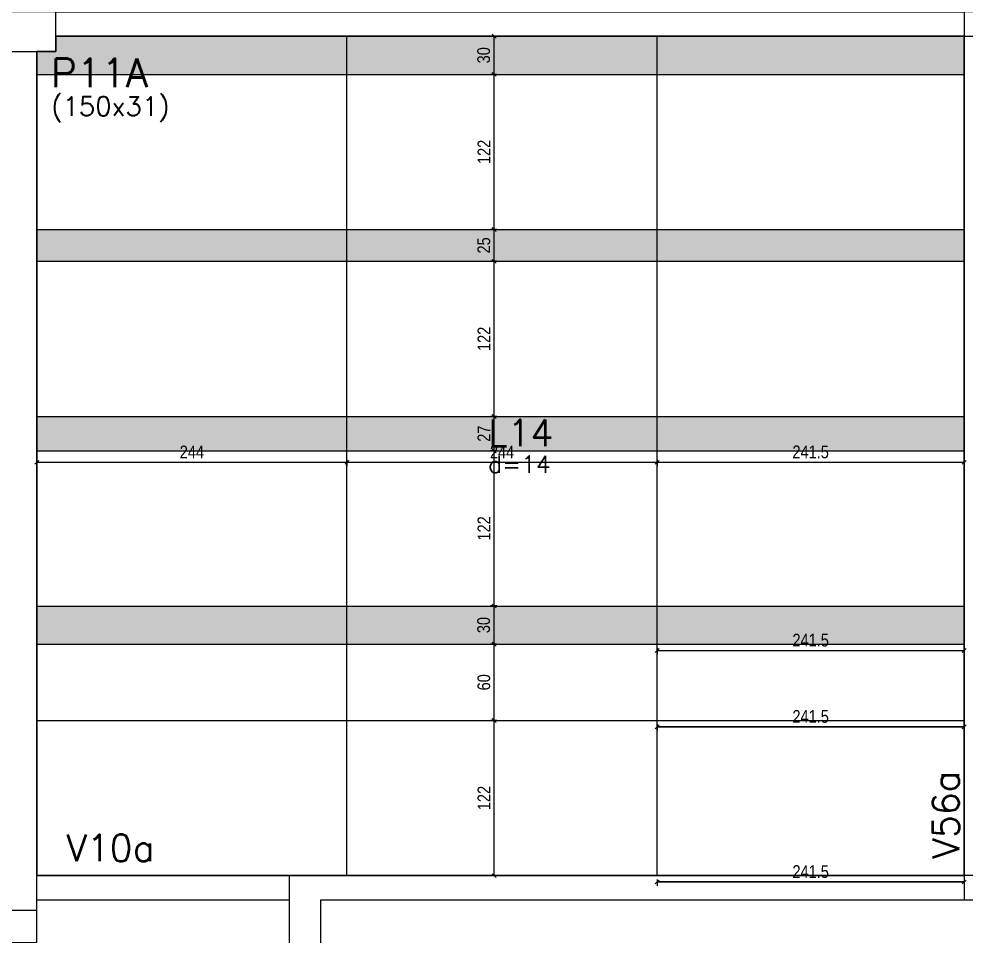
# Model space of a CAD drawing. Extents: x -40810 to 33675, y -2018 to 21213.
# Drawn here: x 21304 to 22049, y 2543 to 3264 of the extents above; entities that cross this region are included whole.
import ezdxf

# ---------------------------------------------------------------- set-up
doc = ezdxf.new("R2010")
doc.units = 0
doc.linetypes.add('DASHED', pattern=[0.75, 0.5, -0.25])
doc.layers.get('0').update_dxf_attribs({"color": 1, "lineweight": 9})
for name, color, linetype in [('1', 5, 'Continuous'), ('10', 7, 'Continuous'), ('12', 3, 'Continuous'), ('13', 7, 'Continuous'), ('3', 2, 'Continuous'), ('8', 5, 'Continuous'), ('9', 3, 'Continuous'), ('COTA', 241, 'Continuous'), ('PEDIREITO', 1, 'DASHED'), ('STEPHANIE', 6, 'Continuous')]:
    doc.layers.add(name, color=color, linetype=linetype)
doc.layers.add('CONCRETO', color=251, linetype='Continuous', lineweight=25)
doc.layers.add('REAPROVEITAMENTO', color=251, linetype='Continuous', lineweight=9)
doc.styles.add('COTA TECNICA', font='techl___.ttf', dxfattribs={"height": 10})
doc.styles.get("Standard").update_dxf_attribs({"font": 'romans.shx', "width": 0.8})
doc.dimstyles.new('PAINEL-NOVA', dxfattribs={"dimtxt": 10, "dimasz": 3, "dimexe": 3, "dimexo": 3, "dimgap": 3, "dimtad": 1, "dimdec": 1, "dimzin": 12, "dimdsep": 46, "dimtxsty": 'COTA TECNICA', "dimblk1": 'OBLIQUE', "dimblk2": 'OBLIQUE', "dimsah": 1, "dimcen": 0.9, "dimclrd": 4, "dimclre": 4, "dimclrt": 240, "dimadec": 1, "dimazin": 3, "dimtfac": 1, "dimtdec": 1, "dimtix": 1, "dimtmove": 0, "dimatfit": 3, "dimfxl": 1, "dimtolj": 1, "dimtzin": 12, "dimarcsym": 0})

# ---------------------------------------------------------------- blocks, each defined once
blk = doc.blocks.new('_Oblique')
at = {"color": 0, "linetype": 'ByBlock', "lineweight": -2}
blk.add_line((-0.5, -0.5), (0.5, 0.5), dxfattribs=at)
blk = doc.blocks.new('*D3648')
at = {"layer": 'COTA', "color": 4, "linetype": 'Continuous', "lineweight": -2, "ltscale": 30, "transparency": 16777216}
for p, q in [((21318.33, 2917.35), (21318.33, 2912.35)), ((21318.33, 2915.35), (21562.33, 2915.35)), ((21562.33, 2917.35), (21562.33, 2912.35))]:
    blk.add_line(p, q, dxfattribs=at)
at = {"layer": 'Defpoints', "color": 0, "linetype": 'Continuous', "ltscale": 30, "transparency": 16777216}
for p in [(21318.33, 2920.35), (21562.33, 2920.35), (21562.33, 2915.35)]:
    blk.add_point(p, dxfattribs=at)
at = {"layer": 'COTA', "color": 4, "linetype": 'Continuous', "lineweight": -2, "ltscale": 30, "transparency": 16777216, "xscale": 3, "yscale": 3, "zscale": 3, "rotation": 180}
blk.add_blockref('_Oblique', (21318.33, 2915.35), dxfattribs=at)
at = {"layer": 'COTA', "color": 4, "linetype": 'Continuous', "lineweight": -2, "ltscale": 30, "transparency": 16777216, "xscale": 3, "yscale": 3, "zscale": 3}
blk.add_blockref('_Oblique', (21562.33, 2915.35), dxfattribs=at)
at = {"layer": 'COTA', "color": 240, "linetype": 'Continuous', "ltscale": 30, "transparency": 16777216, "insert": (21440.33, 2923.42), "char_height": 10, "attachment_point": 5, "style": 'COTA TECNICA'}
blk.add_mtext('\\A1;244', dxfattribs=at)
blk = doc.blocks.new('*D3649')
at = {"layer": 'COTA', "color": 4, "linetype": 'Continuous', "lineweight": -2, "ltscale": 30, "transparency": 16777216}
for p, q in [((21562.33, 2917.35), (21562.33, 2912.35)), ((21562.33, 2915.35), (21806.33, 2915.35)), ((21806.33, 2917.35), (21806.33, 2912.35))]:
    blk.add_line(p, q, dxfattribs=at)
at = {"layer": 'Defpoints', "color": 0, "linetype": 'Continuous', "ltscale": 30, "transparency": 16777216}
for p in [(21562.33, 2920.35), (21806.33, 2920.35), (21806.33, 2915.35)]:
    blk.add_point(p, dxfattribs=at)
at = {"layer": 'COTA', "color": 4, "linetype": 'Continuous', "lineweight": -2, "ltscale": 30, "transparency": 16777216, "xscale": 3, "yscale": 3, "zscale": 3, "rotation": 180}
blk.add_blockref('_Oblique', (21562.33, 2915.35), dxfattribs=at)
at = {"layer": 'COTA', "color": 4, "linetype": 'Continuous', "lineweight": -2, "ltscale": 30, "transparency": 16777216, "xscale": 3, "yscale": 3, "zscale": 3}
blk.add_blockref('_Oblique', (21806.33, 2915.35), dxfattribs=at)
at = {"layer": 'COTA', "color": 240, "linetype": 'Continuous', "ltscale": 30, "transparency": 16777216, "insert": (21684.33, 2923.42), "char_height": 10, "attachment_point": 5, "style": 'COTA TECNICA'}
blk.add_mtext('\\A1;244', dxfattribs=at)
blk = doc.blocks.new('*D3650')
at = {"layer": 'COTA', "color": 4, "linetype": 'Continuous', "lineweight": -2, "ltscale": 30, "transparency": 16777216}
for p, q in [((21806.33, 2917.35), (21806.33, 2912.35)), ((21806.33, 2915.35), (22047.83, 2915.35)), ((22047.83, 2917.35), (22047.83, 2912.35))]:
    blk.add_line(p, q, dxfattribs=at)
at = {"layer": 'Defpoints', "color": 0, "linetype": 'Continuous', "ltscale": 30, "transparency": 16777216}
for p in [(21806.33, 2920.35), (22047.83, 2920.35), (22047.83, 2915.35)]:
    blk.add_point(p, dxfattribs=at)
at = {"layer": 'COTA', "color": 4, "linetype": 'Continuous', "lineweight": -2, "ltscale": 30, "transparency": 16777216, "xscale": 3, "yscale": 3, "zscale": 3, "rotation": 180}
blk.add_blockref('_Oblique', (21806.33, 2915.35), dxfattribs=at)
at = {"layer": 'COTA', "color": 4, "linetype": 'Continuous', "lineweight": -2, "ltscale": 30, "transparency": 16777216, "xscale": 3, "yscale": 3, "zscale": 3}
blk.add_blockref('_Oblique', (22047.83, 2915.35), dxfattribs=at)
at = {"layer": 'COTA', "color": 240, "linetype": 'Continuous', "ltscale": 30, "transparency": 16777216, "insert": (21927.08, 2923.46), "char_height": 10, "attachment_point": 5, "style": 'COTA TECNICA'}
blk.add_mtext('\\A1;241.5', dxfattribs=at)
blk = doc.blocks.new('*D3651')
at = {"layer": 'COTA', "color": 4, "linetype": 'Continuous', "lineweight": -2, "ltscale": 30, "transparency": 16777216}
for p, q in [((21680.13, 2712.35), (21675.13, 2712.35)), ((21678.13, 2590.35), (21678.13, 2712.35)), ((21680.13, 2590.35), (21675.13, 2590.35))]:
    blk.add_line(p, q, dxfattribs=at)
at = {"layer": 'Defpoints', "color": 0, "linetype": 'Continuous', "ltscale": 30, "transparency": 16777216}
for p in [(21678.13, 2712.35), (21683.13, 2712.35), (21683.13, 2590.35)]:
    blk.add_point(p, dxfattribs=at)
at = {"layer": 'COTA', "color": 4, "linetype": 'Continuous', "lineweight": -2, "ltscale": 30, "transparency": 16777216, "xscale": 3, "yscale": 3, "zscale": 3}
for p, rotation in [((21678.13, 2712.35), 90), ((21678.13, 2590.35), 270)]:
    blk.add_blockref('_Oblique', p, dxfattribs=dict(at, rotation=rotation))
at = {"layer": 'COTA', "color": 240, "linetype": 'Continuous', "ltscale": 30, "transparency": 16777216, "insert": (21670.08, 2651.35), "char_height": 10, "attachment_point": 5, "rotation": 90, "style": 'COTA TECNICA'}
blk.add_mtext('\\A1;122', dxfattribs=at)
blk = doc.blocks.new('*D3652')
at = {"layer": 'COTA', "color": 4, "linetype": 'Continuous', "lineweight": -2, "ltscale": 30, "transparency": 16777216}
for p, q in [((21680.13, 2772.35), (21675.13, 2772.35)), ((21678.13, 2712.35), (21678.13, 2772.35)), ((21680.13, 2712.35), (21675.13, 2712.35))]:
    blk.add_line(p, q, dxfattribs=at)
at = {"layer": 'Defpoints', "color": 0, "linetype": 'Continuous', "ltscale": 30, "transparency": 16777216}
for p in [(21678.13, 2772.35), (21683.13, 2772.35), (21683.13, 2712.35)]:
    blk.add_point(p, dxfattribs=at)
at = {"layer": 'COTA', "color": 4, "linetype": 'Continuous', "lineweight": -2, "ltscale": 30, "transparency": 16777216, "xscale": 3, "yscale": 3, "zscale": 3}
for p, rotation in [((21678.13, 2772.35), 90), ((21678.13, 2712.35), 270)]:
    blk.add_blockref('_Oblique', p, dxfattribs=dict(at, rotation=rotation))
at = {"layer": 'COTA', "color": 240, "linetype": 'Continuous', "ltscale": 30, "transparency": 16777216, "insert": (21670.03, 2742.35), "char_height": 10, "attachment_point": 5, "rotation": 90, "style": 'COTA TECNICA'}
blk.add_mtext('\\A1;60', dxfattribs=at)
blk = doc.blocks.new('*D3653')
at = {"layer": 'COTA', "color": 4, "linetype": 'Continuous', "lineweight": -2, "ltscale": 30, "transparency": 16777216}
for p, q in [((21680.13, 2802.35), (21675.13, 2802.35)), ((21678.13, 2772.35), (21678.13, 2802.35)), ((21680.13, 2772.35), (21675.13, 2772.35))]:
    blk.add_line(p, q, dxfattribs=at)
at = {"layer": 'Defpoints', "color": 0, "linetype": 'Continuous', "ltscale": 30, "transparency": 16777216}
for p in [(21678.13, 2802.35), (21683.13, 2802.35), (21683.13, 2772.35)]:
    blk.add_point(p, dxfattribs=at)
at = {"layer": 'COTA', "color": 4, "linetype": 'Continuous', "lineweight": -2, "ltscale": 30, "transparency": 16777216, "xscale": 3, "yscale": 3, "zscale": 3}
for p, rotation in [((21678.13, 2802.35), 90), ((21678.13, 2772.35), 270)]:
    blk.add_blockref('_Oblique', p, dxfattribs=dict(at, rotation=rotation))
at = {"layer": 'COTA', "color": 240, "linetype": 'Continuous', "ltscale": 30, "transparency": 16777216, "insert": (21669.91, 2787.35), "char_height": 10, "attachment_point": 5, "rotation": 90, "style": 'COTA TECNICA'}
blk.add_mtext('\\A1;30', dxfattribs=at)
blk = doc.blocks.new('*D3654')
at = {"layer": 'COTA', "color": 4, "linetype": 'Continuous', "lineweight": -2, "ltscale": 30, "transparency": 16777216}
for p, q in [((21680.13, 2924.35), (21675.13, 2924.35)), ((21678.13, 2802.35), (21678.13, 2924.35)), ((21680.13, 2802.35), (21675.13, 2802.35))]:
    blk.add_line(p, q, dxfattribs=at)
at = {"layer": 'Defpoints', "color": 0, "linetype": 'Continuous', "ltscale": 30, "transparency": 16777216}
for p in [(21678.13, 2924.35), (21683.13, 2924.35), (21683.13, 2802.35)]:
    blk.add_point(p, dxfattribs=at)
at = {"layer": 'COTA', "color": 4, "linetype": 'Continuous', "lineweight": -2, "ltscale": 30, "transparency": 16777216, "xscale": 3, "yscale": 3, "zscale": 3}
for p, rotation in [((21678.13, 2924.35), 90), ((21678.13, 2802.35), 270)]:
    blk.add_blockref('_Oblique', p, dxfattribs=dict(at, rotation=rotation))
at = {"layer": 'COTA', "color": 240, "linetype": 'Continuous', "ltscale": 30, "transparency": 16777216, "insert": (21670.08, 2863.35), "char_height": 10, "attachment_point": 5, "rotation": 90, "style": 'COTA TECNICA'}
blk.add_mtext('\\A1;122', dxfattribs=at)
blk = doc.blocks.new('*D3655')
at = {"layer": 'COTA', "color": 4, "linetype": 'Continuous', "lineweight": -2, "ltscale": 30, "transparency": 16777216}
for p, q in [((21680.13, 2951.35), (21675.13, 2951.35)), ((21678.13, 2924.35), (21678.13, 2951.35)), ((21680.13, 2924.35), (21675.13, 2924.35))]:
    blk.add_line(p, q, dxfattribs=at)
at = {"layer": 'Defpoints', "color": 0, "linetype": 'Continuous', "ltscale": 30, "transparency": 16777216}
for p in [(21678.13, 2951.35), (21683.13, 2951.35), (21683.13, 2924.35)]:
    blk.add_point(p, dxfattribs=at)
at = {"layer": 'COTA', "color": 4, "linetype": 'Continuous', "lineweight": -2, "ltscale": 30, "transparency": 16777216, "xscale": 3, "yscale": 3, "zscale": 3}
for p, rotation in [((21678.13, 2951.35), 90), ((21678.13, 2924.35), 270)]:
    blk.add_blockref('_Oblique', p, dxfattribs=dict(at, rotation=rotation))
at = {"layer": 'COTA', "color": 240, "linetype": 'Continuous', "ltscale": 30, "transparency": 16777216, "insert": (21670.06, 2937.85), "char_height": 10, "attachment_point": 5, "rotation": 90, "style": 'COTA TECNICA'}
blk.add_mtext('\\A1;27', dxfattribs=at)
blk = doc.blocks.new('*D3656')
at = {"layer": 'COTA', "color": 4, "linetype": 'Continuous', "lineweight": -2, "ltscale": 30, "transparency": 16777216}
for p, q in [((21680.13, 3073.35), (21675.13, 3073.35)), ((21678.13, 2951.35), (21678.13, 3073.35)), ((21680.13, 2951.35), (21675.13, 2951.35))]:
    blk.add_line(p, q, dxfattribs=at)
at = {"layer": 'Defpoints', "color": 0, "linetype": 'Continuous', "ltscale": 30, "transparency": 16777216}
for p in [(21678.13, 3073.35), (21683.13, 3073.35), (21683.13, 2951.35)]:
    blk.add_point(p, dxfattribs=at)
at = {"layer": 'COTA', "color": 4, "linetype": 'Continuous', "lineweight": -2, "ltscale": 30, "transparency": 16777216, "xscale": 3, "yscale": 3, "zscale": 3}
for p, rotation in [((21678.13, 3073.35), 90), ((21678.13, 2951.35), 270)]:
    blk.add_blockref('_Oblique', p, dxfattribs=dict(at, rotation=rotation))
at = {"layer": 'COTA', "color": 240, "linetype": 'Continuous', "ltscale": 30, "transparency": 16777216, "insert": (21670.08, 3012.35), "char_height": 10, "attachment_point": 5, "rotation": 90, "style": 'COTA TECNICA'}
blk.add_mtext('\\A1;122', dxfattribs=at)
blk = doc.blocks.new('*D3657')
at = {"layer": 'COTA', "color": 4, "linetype": 'Continuous', "lineweight": -2, "ltscale": 30, "transparency": 16777216}
for p, q in [((21680.13, 3098.35), (21675.13, 3098.35)), ((21678.13, 3073.35), (21678.13, 3098.35)), ((21680.13, 3073.35), (21675.13, 3073.35))]:
    blk.add_line(p, q, dxfattribs=at)
at = {"layer": 'Defpoints', "color": 0, "linetype": 'Continuous', "ltscale": 30, "transparency": 16777216}
for p in [(21678.13, 3098.35), (21683.13, 3098.35), (21683.13, 3073.35)]:
    blk.add_point(p, dxfattribs=at)
at = {"layer": 'COTA', "color": 4, "linetype": 'Continuous', "lineweight": -2, "ltscale": 30, "transparency": 16777216, "xscale": 3, "yscale": 3, "zscale": 3}
for p, rotation in [((21678.13, 3098.35), 90), ((21678.13, 3073.35), 270)]:
    blk.add_blockref('_Oblique', p, dxfattribs=dict(at, rotation=rotation))
at = {"layer": 'COTA', "color": 240, "linetype": 'Continuous', "ltscale": 30, "transparency": 16777216, "insert": (21670.02, 3085.85), "char_height": 10, "attachment_point": 5, "rotation": 90, "style": 'COTA TECNICA'}
blk.add_mtext('\\A1;25', dxfattribs=at)
blk = doc.blocks.new('*D3658')
at = {"layer": 'COTA', "color": 4, "linetype": 'Continuous', "lineweight": -2, "ltscale": 30, "transparency": 16777216}
for p, q in [((21680.13, 3220.35), (21675.13, 3220.35)), ((21678.13, 3098.35), (21678.13, 3220.35)), ((21680.13, 3098.35), (21675.13, 3098.35))]:
    blk.add_line(p, q, dxfattribs=at)
at = {"layer": 'Defpoints', "color": 0, "linetype": 'Continuous', "ltscale": 30, "transparency": 16777216}
for p in [(21678.13, 3220.35), (21683.13, 3220.35), (21683.13, 3098.35)]:
    blk.add_point(p, dxfattribs=at)
at = {"layer": 'COTA', "color": 4, "linetype": 'Continuous', "lineweight": -2, "ltscale": 30, "transparency": 16777216, "xscale": 3, "yscale": 3, "zscale": 3}
for p, rotation in [((21678.13, 3220.35), 90), ((21678.13, 3098.35), 270)]:
    blk.add_blockref('_Oblique', p, dxfattribs=dict(at, rotation=rotation))
at = {"layer": 'COTA', "color": 240, "linetype": 'Continuous', "ltscale": 30, "transparency": 16777216, "insert": (21670.08, 3159.35), "char_height": 10, "attachment_point": 5, "rotation": 90, "style": 'COTA TECNICA'}
blk.add_mtext('\\A1;122', dxfattribs=at)
blk = doc.blocks.new('*D3659')
at = {"layer": 'COTA', "color": 4, "linetype": 'Continuous', "lineweight": -2, "ltscale": 30, "transparency": 16777216}
for p, q in [((21680.13, 3250.35), (21675.13, 3250.35)), ((21678.13, 3220.35), (21678.13, 3250.35)), ((21680.13, 3220.35), (21675.13, 3220.35))]:
    blk.add_line(p, q, dxfattribs=at)
at = {"layer": 'Defpoints', "color": 0, "linetype": 'Continuous', "ltscale": 30, "transparency": 16777216}
for p in [(21678.13, 3250.35), (21683.13, 3250.35), (21683.13, 3220.35)]:
    blk.add_point(p, dxfattribs=at)
at = {"layer": 'COTA', "color": 4, "linetype": 'Continuous', "lineweight": -2, "ltscale": 30, "transparency": 16777216, "xscale": 3, "yscale": 3, "zscale": 3}
for p, rotation in [((21678.13, 3250.35), 90), ((21678.13, 3220.35), 270)]:
    blk.add_blockref('_Oblique', p, dxfattribs=dict(at, rotation=rotation))
at = {"layer": 'COTA', "color": 240, "linetype": 'Continuous', "ltscale": 30, "transparency": 16777216, "insert": (21669.91, 3235.35), "char_height": 10, "attachment_point": 5, "rotation": 90, "style": 'COTA TECNICA'}
blk.add_mtext('\\A1;30', dxfattribs=at)
blk = doc.blocks.new('*D3660')
at = {"layer": 'COTA', "color": 4, "linetype": 'Continuous', "lineweight": -2, "ltscale": 30, "transparency": 16777216}
for p, q in [((21806.33, 2709.35), (21806.33, 2704.35)), ((21806.33, 2707.35), (22047.83, 2707.35)), ((22047.83, 2709.35), (22047.83, 2704.35))]:
    blk.add_line(p, q, dxfattribs=at)
at = {"layer": 'Defpoints', "color": 0, "linetype": 'Continuous', "ltscale": 30, "transparency": 16777216}
for p in [(21806.33, 2712.35), (22047.83, 2712.35), (22047.83, 2707.35)]:
    blk.add_point(p, dxfattribs=at)
at = {"layer": 'COTA', "color": 4, "linetype": 'Continuous', "lineweight": -2, "ltscale": 30, "transparency": 16777216, "xscale": 3, "yscale": 3, "zscale": 3, "rotation": 180}
blk.add_blockref('_Oblique', (21806.33, 2707.35), dxfattribs=at)
at = {"layer": 'COTA', "color": 4, "linetype": 'Continuous', "lineweight": -2, "ltscale": 30, "transparency": 16777216, "xscale": 3, "yscale": 3, "zscale": 3}
blk.add_blockref('_Oblique', (22047.83, 2707.35), dxfattribs=at)
at = {"layer": 'COTA', "color": 240, "linetype": 'Continuous', "ltscale": 30, "transparency": 16777216, "insert": (21927.08, 2715.46), "char_height": 10, "attachment_point": 5, "style": 'COTA TECNICA'}
blk.add_mtext('\\A1;241.5', dxfattribs=at)
blk = doc.blocks.new('*D3661')
at = {"layer": 'COTA', "color": 4, "linetype": 'Continuous', "lineweight": -2, "ltscale": 30, "transparency": 16777216}
for p, q in [((21806.33, 2587.35), (21806.33, 2582.35)), ((22047.83, 2587.35), (22047.83, 2582.35)), ((22047.83, 2585.35), (21806.33, 2585.35))]:
    blk.add_line(p, q, dxfattribs=at)
at = {"layer": 'Defpoints', "color": 0, "linetype": 'Continuous', "ltscale": 30, "transparency": 16777216}
for p in [(21806.33, 2590.35), (22047.83, 2590.35), (21806.33, 2585.35)]:
    blk.add_point(p, dxfattribs=at)
at = {"layer": 'COTA', "color": 4, "linetype": 'Continuous', "lineweight": -2, "ltscale": 30, "transparency": 16777216, "xscale": 3, "yscale": 3, "zscale": 3, "rotation": 180}
blk.add_blockref('_Oblique', (21806.33, 2585.35), dxfattribs=at)
at = {"layer": 'COTA', "color": 4, "linetype": 'Continuous', "lineweight": -2, "ltscale": 30, "transparency": 16777216, "xscale": 3, "yscale": 3, "zscale": 3}
blk.add_blockref('_Oblique', (22047.83, 2585.35), dxfattribs=at)
at = {"layer": 'COTA', "color": 240, "linetype": 'Continuous', "ltscale": 30, "transparency": 16777216, "insert": (21927.08, 2593.46), "char_height": 10, "attachment_point": 5, "style": 'COTA TECNICA'}
blk.add_mtext('\\A1;241.5', dxfattribs=at)
blk = doc.blocks.new('*D3662')
at = {"layer": 'COTA', "color": 4, "linetype": 'Continuous', "lineweight": -2, "ltscale": 30, "transparency": 16777216}
for p, q in [((21806.33, 2587.35), (21806.33, 2582.35)), ((22047.83, 2587.35), (22047.83, 2582.35)), ((21806.33, 2585.35), (22047.83, 2585.35))]:
    blk.add_line(p, q, dxfattribs=at)
at = {"layer": 'Defpoints', "color": 0, "linetype": 'Continuous', "ltscale": 30, "transparency": 16777216}
for p in [(21806.33, 2590.35), (22047.83, 2590.35), (22047.83, 2585.35)]:
    blk.add_point(p, dxfattribs=at)
at = {"layer": 'COTA', "color": 4, "linetype": 'Continuous', "lineweight": -2, "ltscale": 30, "transparency": 16777216, "xscale": 3, "yscale": 3, "zscale": 3, "rotation": 180}
blk.add_blockref('_Oblique', (21806.33, 2585.35), dxfattribs=at)
at = {"layer": 'COTA', "color": 4, "linetype": 'Continuous', "lineweight": -2, "ltscale": 30, "transparency": 16777216, "xscale": 3, "yscale": 3, "zscale": 3}
blk.add_blockref('_Oblique', (22047.83, 2585.35), dxfattribs=at)
at = {"layer": 'COTA', "color": 240, "linetype": 'Continuous', "ltscale": 30, "transparency": 16777216, "insert": (21927.08, 2593.46), "char_height": 10, "attachment_point": 5, "style": 'COTA TECNICA'}
blk.add_mtext('\\A1;241.5', dxfattribs=at)
blk = doc.blocks.new('*D3663')
at = {"layer": 'COTA', "color": 4, "linetype": 'Continuous', "lineweight": -2, "ltscale": 30, "transparency": 16777216}
for p, q in [((21806.33, 2709.35), (21806.33, 2704.35)), ((22047.83, 2707.35), (21806.33, 2707.35)), ((22047.83, 2709.35), (22047.83, 2704.35))]:
    blk.add_line(p, q, dxfattribs=at)
at = {"layer": 'Defpoints', "color": 0, "linetype": 'Continuous', "ltscale": 30, "transparency": 16777216}
for p in [(21806.33, 2712.35), (22047.83, 2712.35), (21806.33, 2707.35)]:
    blk.add_point(p, dxfattribs=at)
at = {"layer": 'COTA', "color": 4, "linetype": 'Continuous', "lineweight": -2, "ltscale": 30, "transparency": 16777216, "xscale": 3, "yscale": 3, "zscale": 3, "rotation": 180}
blk.add_blockref('_Oblique', (21806.33, 2707.35), dxfattribs=at)
at = {"layer": 'COTA', "color": 4, "linetype": 'Continuous', "lineweight": -2, "ltscale": 30, "transparency": 16777216, "xscale": 3, "yscale": 3, "zscale": 3}
blk.add_blockref('_Oblique', (22047.83, 2707.35), dxfattribs=at)
at = {"layer": 'COTA', "color": 240, "linetype": 'Continuous', "ltscale": 30, "transparency": 16777216, "insert": (21927.08, 2715.46), "char_height": 10, "attachment_point": 5, "style": 'COTA TECNICA'}
blk.add_mtext('\\A1;241.5', dxfattribs=at)
blk = doc.blocks.new('*D3664')
at = {"layer": 'COTA', "color": 4, "linetype": 'Continuous', "lineweight": -2, "ltscale": 30, "transparency": 16777216}
for p, q in [((21806.33, 2709.35), (21806.33, 2704.35)), ((21806.33, 2707.35), (22047.83, 2707.35)), ((22047.83, 2709.35), (22047.83, 2704.35))]:
    blk.add_line(p, q, dxfattribs=at)
at = {"layer": 'Defpoints', "color": 0, "linetype": 'Continuous', "ltscale": 30, "transparency": 16777216}
for p in [(21806.33, 2712.35), (22047.83, 2712.35), (22047.83, 2707.35)]:
    blk.add_point(p, dxfattribs=at)
at = {"layer": 'COTA', "color": 4, "linetype": 'Continuous', "lineweight": -2, "ltscale": 30, "transparency": 16777216, "xscale": 3, "yscale": 3, "zscale": 3, "rotation": 180}
blk.add_blockref('_Oblique', (21806.33, 2707.35), dxfattribs=at)
at = {"layer": 'COTA', "color": 4, "linetype": 'Continuous', "lineweight": -2, "ltscale": 30, "transparency": 16777216, "xscale": 3, "yscale": 3, "zscale": 3}
blk.add_blockref('_Oblique', (22047.83, 2707.35), dxfattribs=at)
at = {"layer": 'COTA', "color": 240, "linetype": 'Continuous', "ltscale": 30, "transparency": 16777216, "insert": (21927.08, 2715.46), "char_height": 10, "attachment_point": 5, "style": 'COTA TECNICA'}
blk.add_mtext('\\A1;241.5', dxfattribs=at)
blk = doc.blocks.new('*D3665')
at = {"layer": 'COTA', "color": 4, "linetype": 'Continuous', "lineweight": -2, "ltscale": 30, "transparency": 16777216}
for p, q in [((21806.33, 2769.35), (21806.33, 2764.35)), ((21806.33, 2767.35), (22047.83, 2767.35)), ((22047.83, 2769.35), (22047.83, 2764.35))]:
    blk.add_line(p, q, dxfattribs=at)
at = {"layer": 'Defpoints', "color": 0, "linetype": 'Continuous', "ltscale": 30, "transparency": 16777216}
for p in [(21806.33, 2772.35), (22047.83, 2772.35), (22047.83, 2767.35)]:
    blk.add_point(p, dxfattribs=at)
at = {"layer": 'COTA', "color": 4, "linetype": 'Continuous', "lineweight": -2, "ltscale": 30, "transparency": 16777216, "xscale": 3, "yscale": 3, "zscale": 3, "rotation": 180}
blk.add_blockref('_Oblique', (21806.33, 2767.35), dxfattribs=at)
at = {"layer": 'COTA', "color": 4, "linetype": 'Continuous', "lineweight": -2, "ltscale": 30, "transparency": 16777216, "xscale": 3, "yscale": 3, "zscale": 3}
blk.add_blockref('_Oblique', (22047.83, 2767.35), dxfattribs=at)
at = {"layer": 'COTA', "color": 240, "linetype": 'Continuous', "ltscale": 30, "transparency": 16777216, "insert": (21927.08, 2775.46), "char_height": 10, "attachment_point": 5, "style": 'COTA TECNICA'}
blk.add_mtext('\\A1;241.5', dxfattribs=at)

msp = doc.modelspace()

# ---------------------------------------------------------------- hatches: boundary and pattern name
at = {"layer": 'REAPROVEITAMENTO', "linetype": 'Continuous', "ltscale": 30, "true_color": 0x636466}
h = msp.add_hatch(color=251, dxfattribs=at)
h.dxf.hatch_style = 1
h.paths.add_polyline_path([(22047.82, 3220.347), (22047.82, 3250.408), (21333.32, 3250.408), (21333.32, 3238.408), (21318.32, 3238.408), (21318.32, 3220.347)])
h.paths.add_polyline_path([(21328.231, 3204.658), (21418.766, 3204.658), (21418.766, 3238.408), (21328.231, 3238.408)], flags=9)
h = msp.add_hatch(color=251, dxfattribs=at)
h.dxf.hatch_style = 1
h.paths.add_polyline_path([(22047.82, 3220.347), (22047.82, 3250.408), (21333.32, 3250.408), (21333.32, 3238.408), (21318.32, 3238.408), (21318.32, 3220.347)])
h.paths.add_polyline_path([(21328.231, 3204.658), (21418.766, 3204.658), (21418.766, 3238.408), (21328.231, 3238.408)], flags=9)
h = msp.add_hatch(color=251, dxfattribs=at)
h.dxf.hatch_style = 1
h.paths.add_polyline_path([(22047.82, 3220.347), (22047.82, 3250.408), (21333.32, 3250.408), (21333.32, 3238.408), (21318.32, 3238.408), (21318.32, 3220.347)])
h.paths.add_polyline_path([(21328.231, 3204.658), (21418.766, 3204.658), (21418.766, 3238.408), (21328.231, 3238.408)], flags=9)
h = msp.add_hatch(color=251, dxfattribs=at)
h.dxf.hatch_style = 1
h.paths.add_polyline_path([(21562.334, 3098.347), (21318.32, 3098.347), (21318.32, 3073.347), (21562.334, 3073.347)])
h = msp.add_hatch(color=251, dxfattribs=at)
h.dxf.hatch_style = 1
h.paths.add_polyline_path([(21806.334, 3098.347), (21562.334, 3098.347), (21562.334, 3073.347), (21806.334, 3073.347)])
h = msp.add_hatch(color=251, dxfattribs=at)
h.dxf.hatch_style = 1
h.paths.add_polyline_path([(22047.82, 3098.347), (21806.334, 3098.347), (21806.334, 3073.347), (22047.82, 3073.347)])
h = msp.add_hatch(color=251, dxfattribs=at)
h.dxf.hatch_style = 1
h.paths.add_polyline_path([(21562.334, 2951.347), (21318.32, 2951.347), (21318.32, 2924.347), (21562.334, 2924.347)])
h = msp.add_hatch(color=251, dxfattribs=at)
h.dxf.hatch_style = 1
h.paths.add_polyline_path([(21806.334, 2951.347), (21562.334, 2951.347), (21562.334, 2924.347), (21806.334, 2924.347)])
h = msp.add_hatch(color=251, dxfattribs=at)
h.dxf.hatch_style = 1
h.paths.add_polyline_path([(22047.82, 2951.347), (21806.334, 2951.347), (21806.334, 2924.347), (22047.82, 2924.347)])
h = msp.add_hatch(color=251, dxfattribs=at)
h.dxf.hatch_style = 1
h.paths.add_polyline_path([(21562.334, 2802.347), (21318.32, 2802.347), (21318.32, 2772.347), (21562.334, 2772.347)])
h = msp.add_hatch(color=251, dxfattribs=at)
h.dxf.hatch_style = 1
h.paths.add_polyline_path([(21806.334, 2802.347), (21562.334, 2802.347), (21562.334, 2772.347), (21806.334, 2772.347)])
h = msp.add_hatch(color=251, dxfattribs=at)
h.dxf.hatch_style = 1
h.paths.add_polyline_path([(22047.82, 2802.347), (21806.334, 2802.347), (21806.334, 2772.347), (22047.82, 2772.347)])

# ---------------------------------------------------------------- linework, layer by layer
at = {"linetype": 'Continuous', "ltscale": 30}
for points in [[(21516.82, 2571.412), (21318.32, 2571.412), (21318.32, 2562.912), (21318.32, 2537.912), (21198.32, 2537.912), (20641.82, 2537.912), (20641.82, 2168.912), (21345.82, 2168.912), (21516.82, 2168.912)], [(21516.82, 2571.412), (21318.32, 2571.412), (21318.32, 2562.912), (21318.32, 2537.912), (21198.32, 2537.912), (20641.82, 2537.912), (20641.82, 2168.912), (21345.82, 2168.912), (21516.82, 2168.912)], [(21516.82, 2571.412), (21318.32, 2571.412), (21318.32, 2562.912), (21318.32, 2537.912), (21198.32, 2537.912), (20641.82, 2537.912), (20641.82, 2168.912), (21345.82, 2168.912), (21516.82, 2168.912)], [(21516.82, 2571.412), (21318.32, 2571.412), (21318.32, 2562.912), (21318.32, 2537.912), (21198.32, 2537.912), (20641.82, 2537.912), (20641.82, 2168.912), (21345.82, 2168.912), (21516.82, 2168.912)], [(21516.82, 2571.412), (21318.32, 2571.412), (21318.32, 2562.912), (21318.32, 2537.912), (21198.32, 2537.912), (20641.82, 2537.912), (20641.82, 2168.912), (21345.82, 2168.912), (21516.82, 2168.912)], [(21516.82, 2571.412), (21318.32, 2571.412), (21318.32, 2562.912), (21318.32, 2537.912), (21198.32, 2537.912), (20641.82, 2537.912), (20641.82, 2168.912), (21345.82, 2168.912), (21516.82, 2168.912)], [(22343.32, 2571.412), (22107.82, 2571.412), (22047.82, 2571.412), (21541.82, 2571.412), (21541.82, 2168.912), (21541.82, 2093.912), (21541.82, 1804.412), (22343.32, 1804.412), (22343.32, 1838.912)], [(22343.32, 2571.412), (22107.82, 2571.412), (22047.82, 2571.412), (21541.82, 2571.412), (21541.82, 2168.912), (21541.82, 2093.912), (21541.82, 1804.412), (22343.32, 1804.412), (22343.32, 1838.912)], [(22343.32, 2571.412), (22107.82, 2571.412), (22047.82, 2571.412), (21541.82, 2571.412), (21541.82, 2168.912), (21541.82, 2093.912), (21541.82, 1804.412), (22343.32, 1804.412), (22343.32, 1838.912)], [(22343.32, 2571.412), (22107.82, 2571.412), (22047.82, 2571.412), (21541.82, 2571.412), (21541.82, 2168.912), (21541.82, 2093.912), (21541.82, 1804.412), (22343.32, 1804.412), (22343.32, 1838.912)], [(22343.32, 2571.412), (22107.82, 2571.412), (22047.82, 2571.412), (21541.82, 2571.412), (21541.82, 2168.912), (21541.82, 2093.912), (21541.82, 1804.412), (22343.32, 1804.412), (22343.32, 1838.912)], [(22343.32, 2571.412), (22107.82, 2571.412), (22047.82, 2571.412), (21541.82, 2571.412), (21541.82, 2168.912), (21541.82, 2093.912), (21541.82, 1804.412), (22343.32, 1804.412), (22343.32, 1838.912)]]:
    msp.add_lwpolyline(points, close=True, dxfattribs=at)
at = {"layer": '1'}
msp.add_line((21318.32, 2562.912), (21318.32, 2571.412), dxfattribs=at)
for points in [[(22047.82, 3269.408), (22047.82, 3250.408)], [(21333.32, 3250.408), (22047.82, 3250.408)], [(22047.82, 3250.408), (22047.82, 2590.412)], [(21318.32, 2571.412), (21318.32, 3238.408)], [(21529.32, 2590.412), (21318.32, 2590.412)], [(21516.82, 2590.412), (21516.82, 2168.912)], [(22047.82, 2590.412), (21529.32, 2590.412)], [(22047.82, 2590.412), (22047.82, 2590.412)], [(21318.32, 2571.412), (21516.82, 2571.412)], [(21541.82, 2168.912), (21541.82, 2571.412)], [(21541.82, 2571.412), (22047.82, 2571.412)]]:
    msp.add_lwpolyline(points, dxfattribs=at)
at = {"layer": '3'}
for points in [[(21183.32, 3238.408), (21333.32, 3238.408), (21333.32, 3269.408), (21183.32, 3269.408), (21183.32, 3238.408)], [(22047.82, 3250.408), (22107.82, 3250.408), (22107.82, 3269.408), (22047.82, 3269.408), (22047.82, 3250.408)], [(22047.82, 2571.412), (22107.82, 2571.412), (22107.82, 2590.412), (22047.82, 2590.412), (22047.82, 2571.412)], [(21198.32, 2537.912), (21318.32, 2537.912), (21318.32, 2562.912), (21198.32, 2562.912), (21198.32, 2537.912)]]:
    msp.add_lwpolyline(points, dxfattribs=at)
at = {"layer": 'CONCRETO', "linetype": 'Continuous', "ltscale": 30}
for points in [[(21562.334, 2590.347), (21562.334, 3250.347)], [(21806.334, 2590.347), (21806.334, 3250.347)], [(22047.834, 2590.347), (22047.834, 3250.347)], [(21318.334, 3220.347), (22047.834, 3220.347)], [(21318.334, 3098.347), (22047.834, 3098.347)], [(21318.334, 3073.347), (22047.834, 3073.347)], [(21318.334, 2951.347), (22047.834, 2951.347)], [(21318.334, 2924.347), (22047.834, 2924.347)], [(21318.334, 2802.347), (22047.834, 2802.347)], [(21318.334, 2772.347), (22047.834, 2772.347)], [(21318.334, 2712.347), (22047.834, 2712.347)]]:
    msp.add_lwpolyline(points, dxfattribs=at)
at = {"layer": 'PEDIREITO', "linetype": 'Continuous', "ltscale": 30}
msp.add_lwpolyline([(22047.82, 3250.408), (21333.32, 3250.408), (21333.32, 3238.408), (21318.32, 3238.408), (21318.32, 2590.412), (21529.32, 2590.412), (22047.82, 2590.412)], close=True, dxfattribs=at)
at = {"layer": 'STEPHANIE', "linetype": 'Continuous'}
msp.add_lwpolyline([(21333.32, 3269.408), (22047.82, 3269.408), (22047.82, 3250.408), (21333.32, 3250.408)], close=True, dxfattribs=at)

# ---------------------------------------------------------------- texts
at = {"layer": '10'}
msp.add_text('L14', height=21, dxfattribs=at).set_placement((21673.359, 2927.905))
at = {"layer": '12'}
msp.add_text('(150x31)', height=15, dxfattribs=at).set_placement((21329.57, 3187.783))
at = {"layer": '13'}
msp.add_text('d=14', height=13.5, dxfattribs=at).set_placement((21673.359, 2907.01))
at = {"layer": '8'}
msp.add_text('V56a', height=21, rotation=90, dxfattribs=at).set_placement((22043.924, 2603.68))
msp.add_text('V10a', height=21, dxfattribs=at).set_placement((21341.468, 2601.645))
at = {"layer": '9'}
msp.add_text('P11A', height=22.5, dxfattribs=at).set_placement((21329.57, 3210.283))

# ---------------------------------------------------------------- dimensions: what is measured, and where the dimension line sits
at = {"layer": 'COTA', "linetype": 'Continuous', "ltscale": 30}
for base, p1, p2, picture, middle in [((21678.134, 3250.347), (21683.134, 3220.347), (21683.134, 3250.347), '*D3659', (21669.914, 3235.347)), ((21678.134, 3220.347), (21683.134, 3098.347), (21683.134, 3220.347), '*D3658', (21670.075, 3159.347)), ((21678.134, 3098.347), (21683.134, 3073.347), (21683.134, 3098.347), '*D3657', (21670.024, 3085.847)), ((21678.134, 3073.347), (21683.134, 2951.347), (21683.134, 3073.347), '*D3656', (21670.075, 3012.347)), ((21678.134, 2951.347), (21683.134, 2924.347), (21683.134, 2951.347), '*D3655', (21670.06, 2937.847)), ((21678.134, 2924.347), (21683.134, 2802.347), (21683.134, 2924.347), '*D3654', (21670.075, 2863.347)), ((21678.134, 2802.347), (21683.134, 2772.347), (21683.134, 2802.347), '*D3653', (21669.914, 2787.347)), ((21678.134, 2772.347), (21683.134, 2712.347), (21683.134, 2772.347), '*D3652', (21670.031, 2742.347)), ((21678.134, 2712.347), (21683.134, 2590.347), (21683.134, 2712.347), '*D3651', (21670.075, 2651.347))]:
    dim = msp.add_linear_dim(base=base, p1=p1, p2=p2, angle=90, dimstyle='PAINEL-NOVA', dxfattribs=at)
    dim.commit()
    dim.dimension.update_dxf_attribs({"geometry": picture, "text_midpoint": middle})
for base, p1, p2, picture, middle in [((21562.334, 2915.347), (21318.334, 2920.347), (21562.334, 2920.347), '*D3648', (21440.334, 2923.42)), ((21806.334, 2915.347), (21562.334, 2920.347), (21806.334, 2920.347), '*D3649', (21684.334, 2923.42)), ((22047.834, 2915.347), (21806.334, 2920.347), (22047.834, 2920.347), '*D3650', (21927.084, 2923.456)), ((22047.834, 2767.347), (21806.334, 2772.347), (22047.834, 2772.347), '*D3665', (21927.084, 2775.456)), ((22047.834, 2707.347), (21806.334, 2712.347), (22047.834, 2712.347), '*D3660', (21927.084, 2715.456)), ((21806.334, 2707.347), (22047.834, 2712.347), (21806.334, 2712.347), '*D3663', (21927.084, 2715.456)), ((22047.834, 2707.347), (21806.334, 2712.347), (22047.834, 2712.347), '*D3664', (21927.084, 2715.456)), ((21806.334, 2585.347), (22047.834, 2590.347), (21806.334, 2590.347), '*D3661', (21927.084, 2593.456)), ((22047.834, 2585.347), (21806.334, 2590.347), (22047.834, 2590.347), '*D3662', (21927.084, 2593.456))]:
    dim = msp.add_linear_dim(base=base, p1=p1, p2=p2, dimstyle='PAINEL-NOVA', dxfattribs=at)
    dim.commit()
    dim.dimension.update_dxf_attribs({"geometry": picture, "text_midpoint": middle})

doc.saveas('drawing.dxf')
